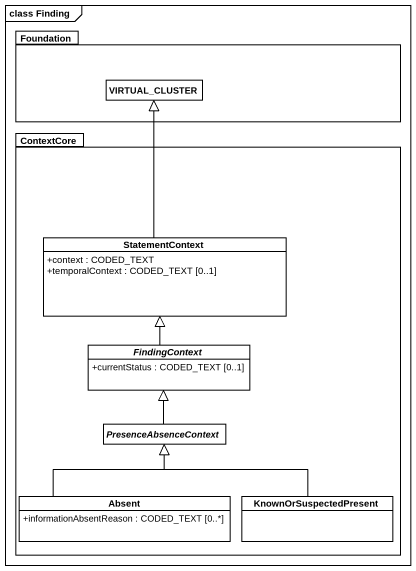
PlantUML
@startuml
mainframe class Finding
hide circle
hide empty members
skinparam classAttributeIconSize 0
package Foundation {
  class VIRTUAL_CLUSTER
}
package ContextCore {
  class StatementContext {
    +context : CODED_TEXT
    +temporalContext : CODED_TEXT [0..1]
  }
  abstract class FindingContext {
    +currentStatus : CODED_TEXT [0..1]
  }
  abstract class PresenceAbsenceContext
  class Absent {
    +informationAbsentReason : CODED_TEXT [0..*]
  }
  class KnownOrSuspectedPresent
}
StatementContext -up-|> VIRTUAL_CLUSTER
FindingContext -up-|> StatementContext
PresenceAbsenceContext -up-|> FindingContext
Absent -up-|> PresenceAbsenceContext
KnownOrSuspectedPresent -left-|> PresenceAbsenceContext
@enduml
